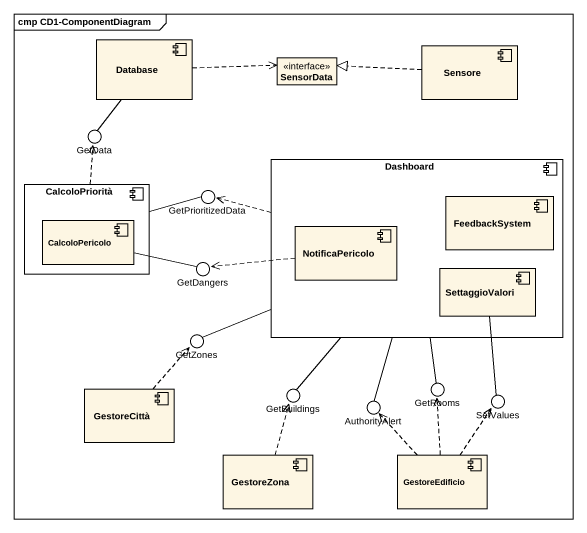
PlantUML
@startuml
mainframe cmp CD1-ComponentDiagram
allowmixing
hide circle
hide empty members
component "Database" as Database_
interface SensorData
component Sensore
() GetData
component Dashboard {
  component FeedbackSystem
  component NotificaPericolo
  component SettaggioValori
}
component CalcoloPriorità {
  component CalcoloPericolo
}
() GetPrioritizedData
() GetDangers
() GetZones
component GestoreCittà
() GetBuildings
() AuthorityAlert
() GetRooms
() SetValues
component GestoreZona
component GestoreEdificio
Database_ .right.> SensorData
Database_ -- GetData
Sensore .left.|> SensorData
Dashboard .left.> GetPrioritizedData
Dashboard -left- GetZones
Dashboard -- GetBuildings
Dashboard -- AuthorityAlert
Dashboard -- GetRooms
CalcoloPriorità .up.> GetData
CalcoloPriorità -right- GetPrioritizedData
CalcoloPericolo -right- GetDangers
NotificaPericolo .left.> GetDangers
SettaggioValori -- SetValues
GestoreCittà .up.> GetZones
GestoreZona .up.> GetBuildings
GestoreEdificio .up.> AuthorityAlert
GestoreEdificio .up.> GetRooms
GestoreEdificio .up.> SetValues
@enduml
